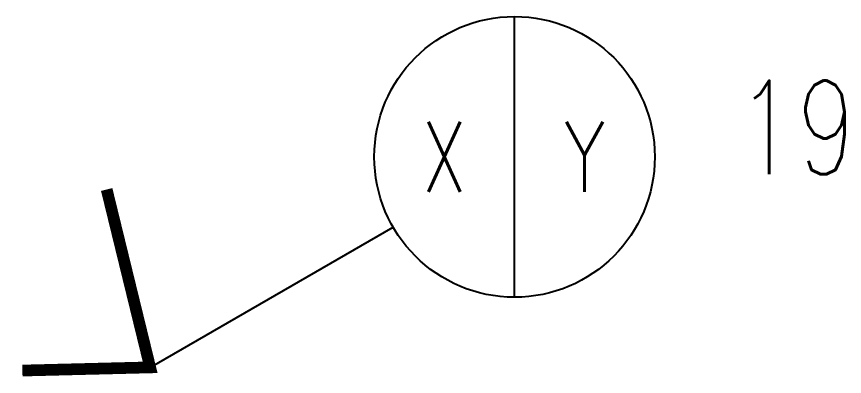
# Model space of a CAD drawing. Header units: millimetres. Extents: x 151001 to 151920, y 152116 to 152973.
# Drawn here: x 151049.75 to 151067.46, y 152510.72 to 152518.41 of the extents above; entities that cross this region are included whole.
import ezdxf
from ezdxf.enums import TextEntityAlignment as Align

# ---------------------------------------------------------------- set-up
doc = ezdxf.new("R2010")
doc.units = ezdxf.units.MM
doc.layers.get('0').update_dxf_attribs({"linetype": 'CONTINUOUS'})
doc.layers.add('P_100', color=32, linetype='CONTINUOUS')
doc.layers.add('P_330', color=7, linetype='CONTINUOUS')
doc.styles.get("Standard").update_dxf_attribs({"font": 'romans.shx', "width": 0.85})
doc.linetypes.add('P_IMP', pattern='A,5,-0.3,["||",Standard,S=1,R=0,X=0.35,Y=-0.5],-1.75', length=7.05)

# ---------------------------------------------------------------- blocks, each defined once
blk = doc.blocks.new('P_330_03')
at = {"color": 0, "linetype": 'Continuous'}
for p, q in [((7.794, 1.5), (7.794, 7.5)), ((0, 0), (5.196, 3))]:
    blk.add_line(p, q, dxfattribs=at)
blk.add_circle((7.794, 4.5), 3, dxfattribs=at)
at = {"color": 0, "linetype": 'Continuous', "width": 0.75}
for tag, height, p in [('NUM', 2, (13.37, 5.8)), ('NOM', 1.5, (6.294, 4.5)), ('NOM', 1.5, (9.294, 4.5))]:
    blk.add_attdef(tag, text='', height=height, dxfattribs=at).set_placement(p, align=Align.MIDDLE)
at = {"color": 0, "linetype": 'Continuous', "width": 0.75, "flags": 3}
for tag, p in [('DEF_LEG', (0, -10)), ('DEF_COUP', (0, -12.5)), ('DEF_TYPE', (0, -15))]:
    blk.add_attdef(tag, text='', height=1.2, dxfattribs=at).set_placement(p, align=Align.MIDDLE)

msp = doc.modelspace()

# ---------------------------------------------------------------- linework, layer by layer
at = {"layer": 'P_100', "linetype": 'P_IMP', "const_width": 0.25, "flags": 128}
msp.add_lwpolyline([(151049.872, 152510.843), (151052.605, 152510.911), (151051.675, 152514.714)], dxfattribs=at)

# ---------------------------------------------------------------- block references
at = {"layer": 'P_330'}
ref = msp.add_blockref('P_330_03', (151052.605, 152510.911), dxfattribs=at)
ref.add_attrib('NUM', '19', dxfattribs={"layer": '0', "color": 0, "linetype": 'Continuous', "height": 2, "width": 0.75}).set_placement((151066.427, 152516.041), align=Align.MIDDLE)
ref.add_attrib('NOM', 'X', dxfattribs={"layer": '0', "color": 0, "linetype": 'Continuous', "height": 1.5, "width": 0.75}).set_placement((151058.899, 152515.411), align=Align.MIDDLE)
ref.add_attrib('NOM', 'Y', dxfattribs={"layer": '0', "color": 0, "linetype": 'Continuous', "height": 1.5, "width": 0.75}).set_placement((151061.899, 152515.411), align=Align.MIDDLE)

doc.saveas('drawing.dxf')
